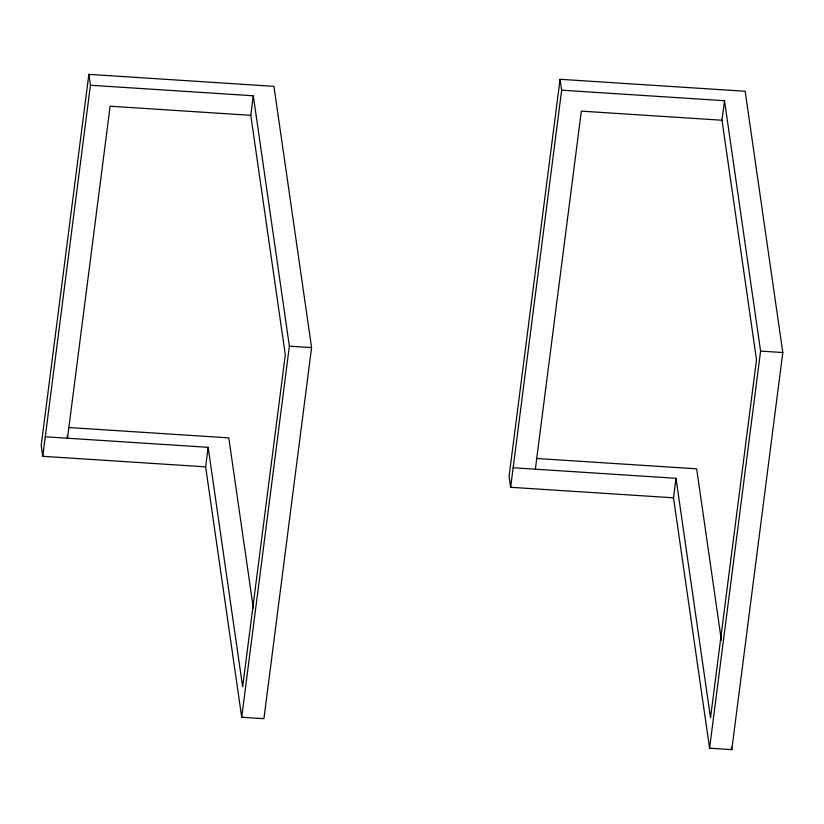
<?xml version="1.0" encoding="UTF-8"?>
<svg xmlns="http://www.w3.org/2000/svg" width="824" height="824" viewBox="0 0 824 824"><rect width="100%" height="100%" fill="white"/><g stroke="black" fill="none" stroke-linecap="round" stroke-linejoin="round"><path stroke-width="1.24" d="M88.858 74.356L41.2 445.423L42.766 456.311L205.629 466.848L241.71 717.23L263.927 718.672L311.585 347.604L273.939 86.335L88.858 74.356L90.434 85.243L42.766 456.311M205.629 466.848L208.142 447.319L45.279 436.782M208.142 447.319L242.658 686.814L285.3 354.814L250.784 115.319L253.298 95.78L90.434 85.243M241.71 717.23L289.378 346.173L253.298 95.78M560.073 79.289L509.067 476.396L510.643 487.283L673.507 497.82L709.588 748.202L731.794 749.644L782.8 352.538L745.154 91.258L560.073 79.289L561.649 90.177L510.643 487.283M535.353 469.186L581.342 111.137L721.999 120.242L756.514 359.738L710.525 717.786L676.01 478.291L513.146 467.754M673.507 497.82L676.01 478.291M721.999 120.242L724.512 100.713L561.649 90.177M709.588 748.202L760.593 351.096L724.512 100.713M250.784 115.319L110.128 106.214L67.486 438.224L67.135 435.803M760.593 351.096L782.8 352.538M289.378 346.173L311.585 347.604M68.485 427.502L228.784 437.874L253.328 608.184M536.352 458.463L696.651 468.835L721.381 640.423M731.424 747.1L731.794 749.644"/></g></svg>
